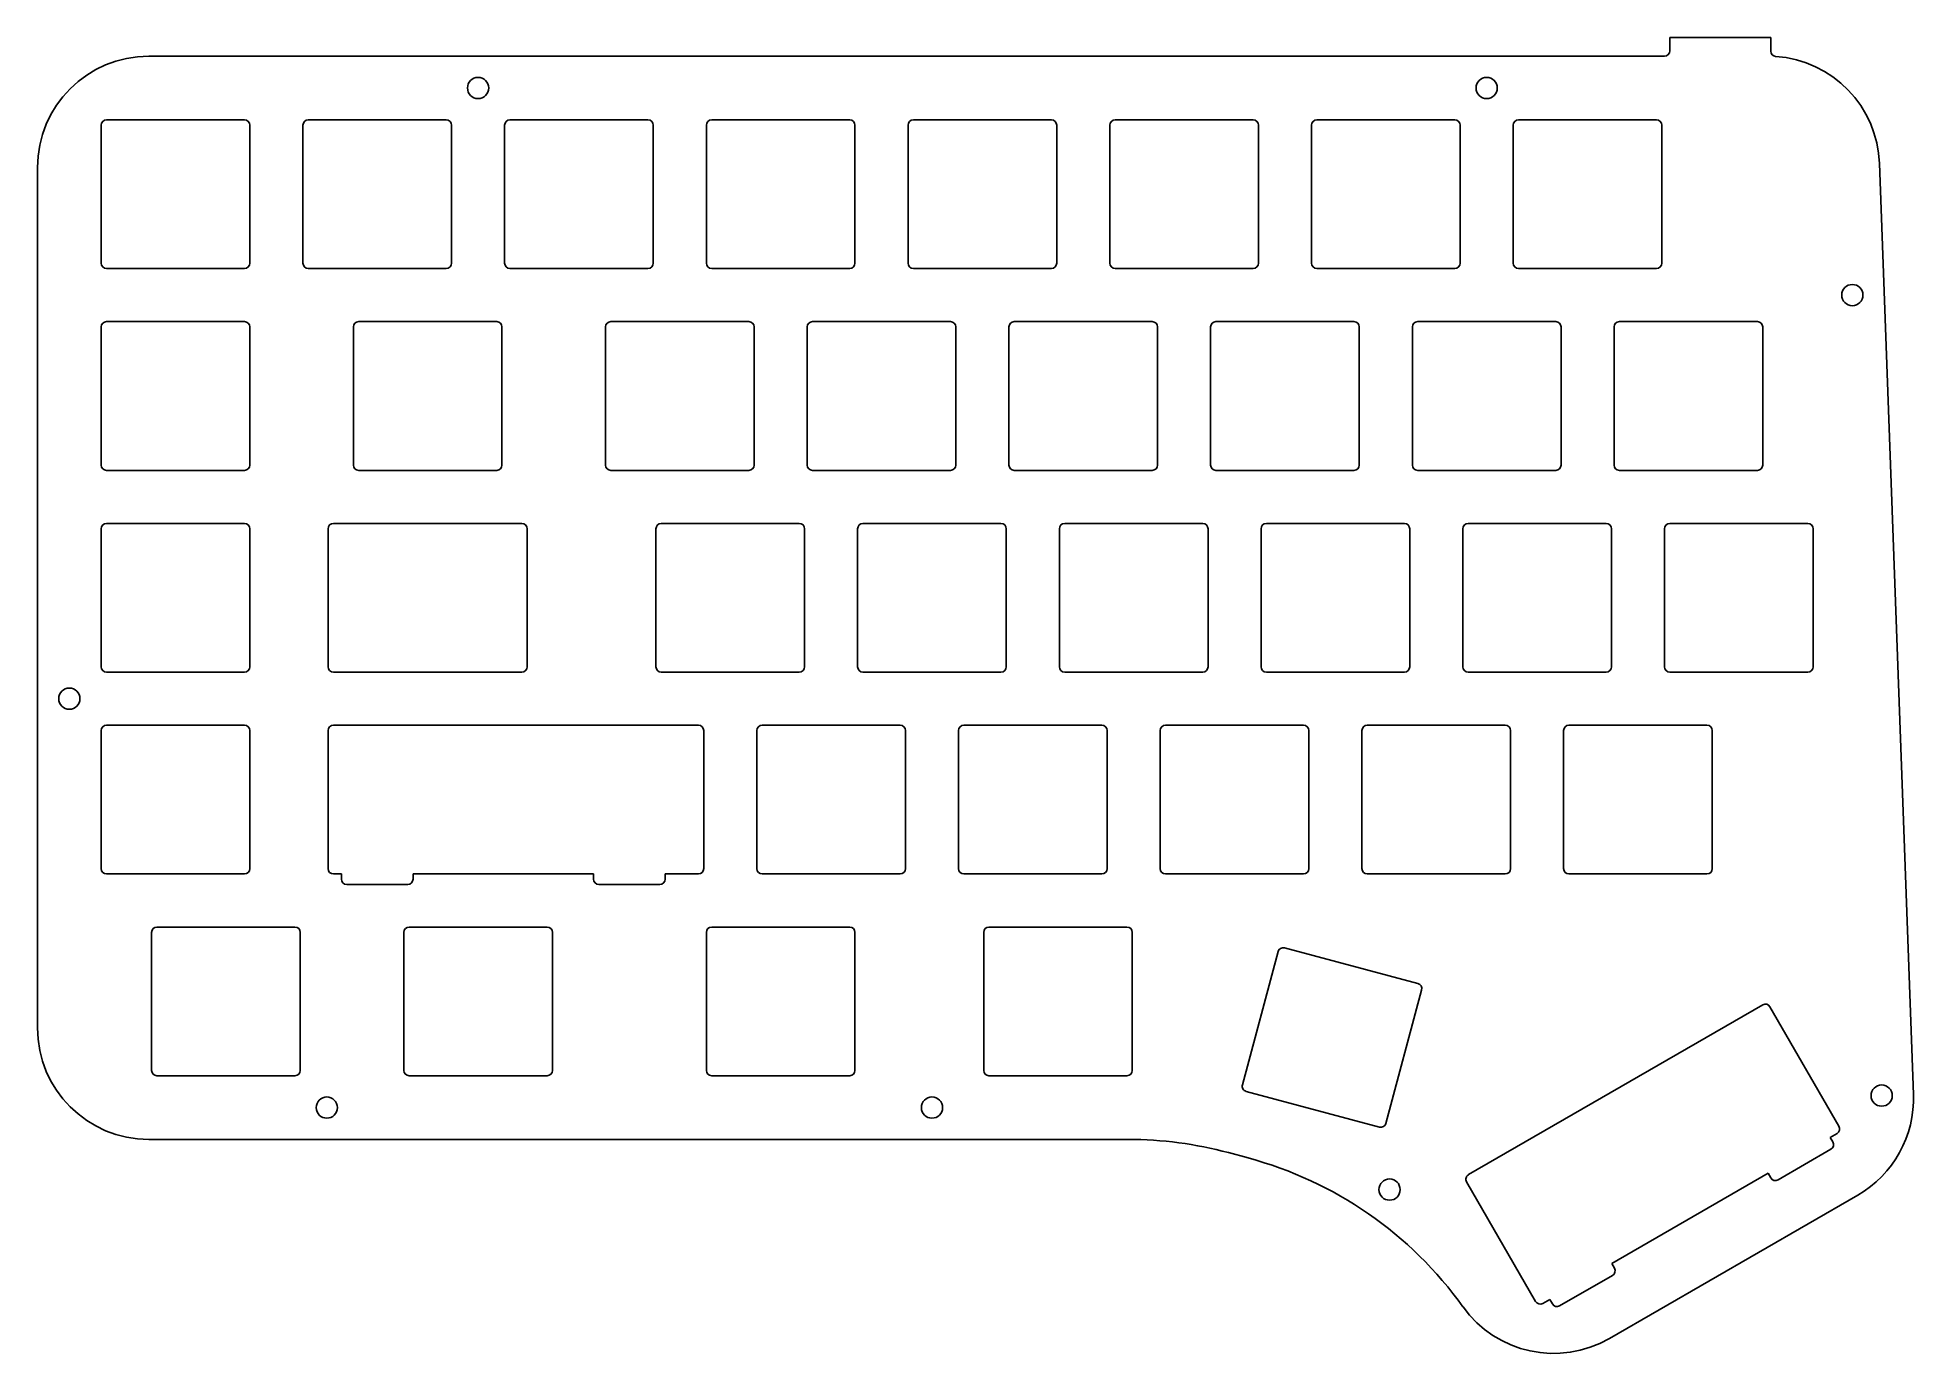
# Model space of a CAD drawing. Extents: x -180 to -3, y 15 to 139.
import ezdxf

# ---------------------------------------------------------------- set-up
doc = ezdxf.new("R2010")
doc.units = 0
doc.layers.add('PlateBuff', color=91, linetype='Continuous')

msp = doc.modelspace()

# ---------------------------------------------------------------- linework, layer by layer
at = {"layer": 'PlateBuff'}
for p, q in [((-25.75, 139.25), (-16.25, 139.25)), ((-25.75, 138), (-25.75, 139.25)), ((-16.25, 139.25), (-16.25, 137.97)), ((-26.25, 137.5), (-169, 137.5)), ((-173.5, 131), (-173.5, 118)), ((-160, 131.5), (-173, 131.5)), ((-159.5, 118), (-159.5, 131)), ((-154.5, 131), (-154.5, 118)), ((-141, 131.5), (-154, 131.5)), ((-140.5, 118), (-140.5, 131)), ((-135.5, 131), (-135.5, 118)), ((-122, 131.5), (-135, 131.5)), ((-121.5, 118), (-121.5, 131)), ((-116.5, 131), (-116.5, 118)), ((-103, 131.5), (-116, 131.5)), ((-102.5, 118), (-102.5, 131)), ((-97.5, 131), (-97.5, 118)), ((-84, 131.5), (-97, 131.5)), ((-83.5, 118), (-83.5, 131)), ((-78.5, 131), (-78.5, 118)), ((-65, 131.5), (-78, 131.5)), ((-64.5, 118), (-64.5, 131)), ((-59.5, 131), (-59.5, 118)), ((-46, 131.5), (-59, 131.5)), ((-45.5, 118), (-45.5, 131)), ((-40.5, 131), (-40.5, 118)), ((-27, 131.5), (-40, 131.5)), ((-26.5, 118), (-26.5, 131)), ((-2.81, 39.74), (-6.01, 127.38)), ((-179.5, 127), (-179.5, 46)), ((-173, 117.5), (-160, 117.5)), ((-154, 117.5), (-141, 117.5)), ((-135, 117.5), (-122, 117.5)), ((-116, 117.5), (-103, 117.5)), ((-97, 117.5), (-84, 117.5)), ((-78, 117.5), (-65, 117.5)), ((-59, 117.5), (-46, 117.5)), ((-40, 117.5), (-27, 117.5)), ((-173.5, 112), (-173.5, 99)), ((-160, 112.5), (-173, 112.5)), ((-159.5, 99), (-159.5, 112)), ((-149.75, 112), (-149.75, 99)), ((-136.25, 112.5), (-149.25, 112.5)), ((-135.75, 99), (-135.75, 112)), ((-126, 112), (-126, 99)), ((-112.5, 112.5), (-125.5, 112.5)), ((-112, 99), (-112, 112)), ((-107, 112), (-107, 99)), ((-93.5, 112.5), (-106.5, 112.5)), ((-93, 99), (-93, 112)), ((-88, 112), (-88, 99)), ((-74.5, 112.5), (-87.5, 112.5)), ((-74, 99), (-74, 112)), ((-69, 112), (-69, 99)), ((-55.5, 112.5), (-68.5, 112.5)), ((-55, 99), (-55, 112)), ((-50, 112), (-50, 99)), ((-36.5, 112.5), (-49.5, 112.5)), ((-36, 99), (-36, 112)), ((-31, 112), (-31, 99)), ((-17.5, 112.5), (-30.5, 112.5)), ((-17, 99), (-17, 112)), ((-173, 98.5), (-160, 98.5)), ((-149.25, 98.5), (-136.25, 98.5)), ((-125.5, 98.5), (-112.5, 98.5)), ((-106.5, 98.5), (-93.5, 98.5)), ((-87.5, 98.5), (-74.5, 98.5)), ((-68.5, 98.5), (-55.5, 98.5)), ((-49.5, 98.5), (-36.5, 98.5)), ((-30.5, 98.5), (-17.5, 98.5)), ((-173.5, 93), (-173.5, 80)), ((-160, 93.5), (-173, 93.5)), ((-159.5, 80), (-159.5, 93)), ((-152.13, 80), (-152.13, 93)), ((-151.63, 93.5), (-147.38, 93.5)), ((-133.88, 93.5), (-147.38, 93.5)), ((-133.38, 80), (-133.38, 93)), ((-121.25, 93), (-121.25, 80)), ((-107.75, 93.5), (-120.75, 93.5)), ((-107.25, 80), (-107.25, 93)), ((-102.25, 93), (-102.25, 80)), ((-88.75, 93.5), (-101.75, 93.5)), ((-88.25, 80), (-88.25, 93)), ((-83.25, 93), (-83.25, 80)), ((-69.75, 93.5), (-82.75, 93.5)), ((-69.25, 80), (-69.25, 93)), ((-64.25, 93), (-64.25, 80)), ((-50.75, 93.5), (-63.75, 93.5)), ((-50.25, 80), (-50.25, 93)), ((-45.25, 93), (-45.25, 80)), ((-31.75, 93.5), (-44.75, 93.5)), ((-31.25, 80), (-31.25, 93)), ((-26.25, 93), (-26.25, 80)), ((-12.75, 93.5), (-25.75, 93.5)), ((-12.25, 80), (-12.25, 93)), ((-173, 79.5), (-160, 79.5)), ((-147.38, 79.5), (-151.63, 79.5)), ((-147.38, 79.5), (-133.88, 79.5)), ((-120.75, 79.5), (-107.75, 79.5)), ((-101.75, 79.5), (-88.75, 79.5)), ((-82.75, 79.5), (-69.75, 79.5)), ((-63.75, 79.5), (-50.75, 79.5)), ((-44.75, 79.5), (-31.75, 79.5)), ((-25.75, 79.5), (-12.75, 79.5)), ((-160, 74.5), (-173, 74.5)), ((-151.63, 74.5), (-147.5, 74.5)), ((-147.5, 74.5), (-117.25, 74.5)), ((-98.25, 74.5), (-111.25, 74.5)), ((-79.25, 74.5), (-92.25, 74.5)), ((-60.25, 74.5), (-73.25, 74.5)), ((-41.25, 74.5), (-54.25, 74.5)), ((-22.25, 74.5), (-35.25, 74.5)), ((-173.5, 74), (-173.5, 61)), ((-159.5, 61), (-159.5, 74)), ((-152.13, 61), (-152.13, 74)), ((-116.75, 74), (-116.75, 61)), ((-111.75, 74), (-111.75, 61)), ((-97.75, 61), (-97.75, 74)), ((-92.75, 74), (-92.75, 61)), ((-78.75, 61), (-78.75, 74)), ((-73.75, 74), (-73.75, 61)), ((-59.75, 61), (-59.75, 74)), ((-54.75, 74), (-54.75, 61)), ((-40.75, 61), (-40.75, 74)), ((-35.75, 74), (-35.75, 61)), ((-21.75, 61), (-21.75, 74)), ((-173, 60.5), (-160, 60.5)), ((-150.88, 60.5), (-151.63, 60.5)), ((-150.88, 60), (-150.88, 60.5)), ((-144.13, 60.5), (-144.13, 60)), ((-142.63, 60.5), (-144.13, 60.5)), ((-142.63, 60.5), (-128.63, 60.5)), ((-127.13, 60.5), (-128.63, 60.5)), ((-127.13, 60), (-127.13, 60.5)), ((-117.25, 60.5), (-120.38, 60.5)), ((-120.38, 60.5), (-120.38, 60)), ((-111.25, 60.5), (-98.25, 60.5)), ((-92.25, 60.5), (-79.25, 60.5)), ((-73.25, 60.5), (-60.25, 60.5)), ((-54.25, 60.5), (-41.25, 60.5)), ((-35.25, 60.5), (-22.25, 60.5)), ((-144.63, 59.5), (-150.38, 59.5)), ((-120.88, 59.5), (-126.63, 59.5)), ((-168.75, 55), (-168.75, 42)), ((-155.25, 55.5), (-168.25, 55.5)), ((-154.75, 42), (-154.75, 55)), ((-145, 42), (-145, 55)), ((-144.5, 55.5), (-131.5, 55.5)), ((-131, 55), (-131, 42)), ((-116.5, 42), (-116.5, 55)), ((-116, 55.5), (-103, 55.5)), ((-102.5, 55), (-102.5, 42)), ((-90.38, 55), (-90.38, 42)), ((-76.88, 55.5), (-89.88, 55.5)), ((-76.38, 42), (-76.38, 55)), ((-62.65, 53.19), (-66.01, 40.64)), ((-49.48, 50.18), (-62.04, 53.55)), ((-52.49, 37.01), (-49.13, 49.57)), ((-17, 48.19), (-44.71, 32.19)), ((-9.82, 36.75), (-16.32, 48)), ((-168.25, 41.5), (-155.25, 41.5)), ((-131.5, 41.5), (-144.5, 41.5)), ((-103, 41.5), (-116, 41.5)), ((-89.88, 41.5), (-76.88, 41.5)), ((-65.66, 40.02), (-53.1, 36.66)), ((-169, 35.5), (-76.77, 35.5)), ((-10.65, 35.69), (-10, 36.06)), ((-10.4, 35.26), (-10.65, 35.69)), ((-67.32, 34.26), (-65.47, 33.76)), ((-15.56, 31.7), (-10.58, 34.57)), ((-31.22, 23.81), (-16.49, 32.31)), ((-16.49, 32.31), (-16.24, 31.88)), ((-44.89, 31.5), (-38.39, 20.25)), ((-31.44, 16.76), (-8.05, 30.26)), ((-30.97, 23.38), (-31.22, 23.81)), ((-36.13, 19.82), (-31.15, 22.7)), ((-37.71, 20.06), (-37.06, 20.44)), ((-37.06, 20.44), (-36.81, 20.01))]:
    msp.add_line(p, q, dxfattribs=at)
for centre in [(-138, 134.5), (-43, 134.5), (-8.56, 115), (-176.5, 77), (-152.25, 38.5), (-95.25, 38.5), (-5.8, 39.63), (-52.15, 30.78)]:
    msp.add_circle(centre, 1, dxfattribs=at)
for centre, radius, start, end in [((-26.25, 138), 0.5, 270, 360), ((-15.75, 137.97), 0.5, 180, 266.0951), ((-169, 127), 10.5, 90, 180), ((-16.5, 127), 10.5, 2.0908, 86.0951), ((-173, 131), 0.5, 90, 180), ((-160, 131), 0.5, 360, 90), ((-154, 131), 0.5, 90, 180), ((-141, 131), 0.5, 360, 90), ((-135, 131), 0.5, 90, 180), ((-122, 131), 0.5, 360, 90), ((-116, 131), 0.5, 90, 180), ((-103, 131), 0.5, 360, 90), ((-97, 131), 0.5, 90, 180), ((-84, 131), 0.5, 0, 90), ((-78, 131), 0.5, 90, 180), ((-65, 131), 0.5, 0, 90), ((-59, 131), 0.5, 90, 180), ((-46, 131), 0.5, 360, 90), ((-40, 131), 0.5, 90, 180), ((-27, 131), 0.5, 0, 90), ((-173, 118), 0.5, 180, 270), ((-160, 118), 0.5, 270, 0), ((-154, 118), 0.5, 180, 270), ((-141, 118), 0.5, 270, 360), ((-135, 118), 0.5, 180, 270), ((-122, 118), 0.5, 270, 0), ((-116, 118), 0.5, 180, 270), ((-103, 118), 0.5, 270, 360), ((-97, 118), 0.5, 180, 270), ((-84, 118), 0.5, 270, 0), ((-78, 118), 0.5, 180, 270), ((-65, 118), 0.5, 270, 0), ((-59, 118), 0.5, 180, 270), ((-46, 118), 0.5, 270, 360), ((-40, 118), 0.5, 180, 270), ((-27, 118), 0.5, 270, 0), ((-173, 112), 0.5, 90, 180), ((-160, 112), 0.5, 360, 90), ((-149.25, 112), 0.5, 90, 180), ((-136.25, 112), 0.5, 360, 90), ((-125.5, 112), 0.5, 90, 180), ((-112.5, 112), 0.5, 0, 90), ((-106.5, 112), 0.5, 90, 180), ((-93.5, 112), 0.5, 360, 90), ((-87.5, 112), 0.5, 90, 180), ((-74.5, 112), 0.5, 360, 90), ((-68.5, 112), 0.5, 90, 180), ((-55.5, 112), 0.5, 0, 90), ((-49.5, 112), 0.5, 90, 180), ((-36.5, 112), 0.5, 0, 90), ((-30.5, 112), 0.5, 90, 180), ((-17.5, 112), 0.5, 0, 90), ((-173, 99), 0.5, 180, 270), ((-160, 99), 0.5, 270, 0), ((-149.25, 99), 0.5, 180, 270), ((-136.25, 99), 0.5, 270, 0), ((-125.5, 99), 0.5, 180, 270), ((-112.5, 99), 0.5, 270, 360), ((-106.5, 99), 0.5, 180, 270), ((-93.5, 99), 0.5, 270, 360), ((-87.5, 99), 0.5, 180, 270), ((-74.5, 99), 0.5, 270, 0), ((-68.5, 99), 0.5, 180, 270), ((-55.5, 99), 0.5, 270, 360), ((-49.5, 99), 0.5, 180, 270), ((-36.5, 99), 0.5, 270, 360), ((-30.5, 99), 0.5, 180, 270), ((-17.5, 99), 0.5, 270, 360), ((-173, 93), 0.5, 90, 180), ((-160, 93), 0.5, 0, 90), ((-151.63, 93), 0.5, 90, 180), ((-133.88, 93), 0.5, 0, 90), ((-120.75, 93), 0.5, 90, 180), ((-107.75, 93), 0.5, 0, 90), ((-101.75, 93), 0.5, 90, 180), ((-88.75, 93), 0.5, 0, 90), ((-82.75, 93), 0.5, 90, 180), ((-69.75, 93), 0.5, 0, 90), ((-63.75, 93), 0.5, 90, 180), ((-50.75, 93), 0.5, 0, 90), ((-44.75, 93), 0.5, 90, 180), ((-31.75, 93), 0.5, 0, 90), ((-25.75, 93), 0.5, 90, 180), ((-12.75, 93), 0.5, 360, 90), ((-173, 80), 0.5, 180, 270), ((-160, 80), 0.5, 270, 360), ((-151.63, 80), 0.5, 180, 270), ((-133.88, 80), 0.5, 270, 360), ((-120.75, 80), 0.5, 180, 270), ((-107.75, 80), 0.5, 270, 360), ((-101.75, 80), 0.5, 180, 270), ((-88.75, 80), 0.5, 270, 360), ((-82.75, 80), 0.5, 180, 270), ((-69.75, 80), 0.5, 270, 360), ((-63.75, 80), 0.5, 180, 270), ((-50.75, 80), 0.5, 270, 360), ((-44.75, 80), 0.5, 180, 270), ((-31.75, 80), 0.5, 270, 360), ((-25.75, 80), 0.5, 180, 270), ((-12.75, 80), 0.5, 270, 360), ((-173, 74), 0.5, 90, 180), ((-160, 74), 0.5, 360, 90), ((-151.63, 74), 0.5, 90, 180), ((-117.25, 74), 0.5, 0, 90), ((-111.25, 74), 0.5, 90, 180), ((-98.25, 74), 0.5, 360, 90), ((-92.25, 74), 0.5, 90, 180), ((-79.25, 74), 0.5, 360, 90), ((-73.25, 74), 0.5, 90, 180), ((-60.25, 74), 0.5, 360, 90), ((-54.25, 74), 0.5, 90, 180), ((-41.25, 74), 0.5, 360, 90), ((-35.25, 74), 0.5, 90, 180), ((-22.25, 74), 0.5, 0, 90), ((-173, 61), 0.5, 180, 270), ((-160, 61), 0.5, 270, 0), ((-151.63, 61), 0.5, 180, 270), ((-117.25, 61), 0.5, 270, 360), ((-111.25, 61), 0.5, 180, 270), ((-98.25, 61), 0.5, 270, 0), ((-92.25, 61), 0.5, 180, 270), ((-79.25, 61), 0.5, 270, 0), ((-73.25, 61), 0.5, 180, 270), ((-60.25, 61), 0.5, 270, 360), ((-54.25, 61), 0.5, 180, 270), ((-41.25, 61), 0.5, 270, 0), ((-35.25, 61), 0.5, 180, 270), ((-22.25, 61), 0.5, 270, 0), ((-150.38, 60), 0.5, 180, 270), ((-144.63, 60), 0.5, 270, 0), ((-126.63, 60), 0.5, 180, 270), ((-120.88, 60), 0.5, 270, 360), ((-168.25, 55), 0.5, 90, 180), ((-155.25, 55), 0.5, 0, 90), ((-144.5, 55), 0.5, 90, 180), ((-131.5, 55), 0.5, 0, 90), ((-116, 55), 0.5, 90, 180), ((-103, 55), 0.5, 0, 90), ((-89.88, 55), 0.5, 90, 180), ((-76.88, 55), 0.5, 360, 90), ((-62.17, 53.06), 0.5, 75, 165), ((-49.61, 49.7), 0.5, 345, 75), ((-16.75, 47.75), 0.5, 30, 120), ((-169, 46), 10.5, 180, 270), ((-168.25, 42), 0.5, 180, 270), ((-155.25, 42), 0.5, 270, 0), ((-144.5, 42), 0.5, 180, 270), ((-131.5, 42), 0.5, 270, 0), ((-116, 42), 0.5, 180, 270), ((-103, 42), 0.5, 270, 360), ((-89.88, 42), 0.5, 180, 270), ((-76.88, 42), 0.5, 270, 360), ((-65.53, 40.51), 0.5, 165, 255), ((-13.3, 39.35), 10.5, 300, 2.0908), ((-52.97, 37.14), 0.5, 255, 345), ((-10.25, 36.5), 0.5, 300, 30), ((-10.83, 35.01), 0.5, 300, 30), ((-44.46, 31.75), 0.5, 120, 210), ((-15.81, 32.13), 0.5, 210, 300), ((-31.4, 23.13), 0.5, 300, 30), ((-36.69, 25.85), 10.5, 215.5781, 300), ((-37.96, 20.5), 0.5, 210, 300), ((-36.38, 20.26), 0.5, 210, 300)]:
    msp.add_arc(centre, radius, start, end, dxfattribs=at)
at = {"layer": 'PlateBuff', "extrusion": (0, 0, -1)}
for centre, radius, start, end in [((46, 131), 0.5, 90, 180), ((136.25, 112), 0.5, 90, 180), ((93.5, 112), 0.5, 90, 180), ((31.75, 93), 0.5, 90, 180), ((12.75, 93), 0.5, 90, 180), ((98.25, 74), 0.5, 90, 180), ((79.25, 74), 0.5, 90, 180), ((155.25, 55), 0.5, 90, 180), ((76.77, -1), 36.5, 90, 105), ((10.25, 36.5), 0.5, 150, 240), ((74.92, -1.5), 36.5, 105, 144.4219)]:
    msp.add_arc(centre, radius, start, end, dxfattribs=at)

doc.saveas('drawing.dxf')
